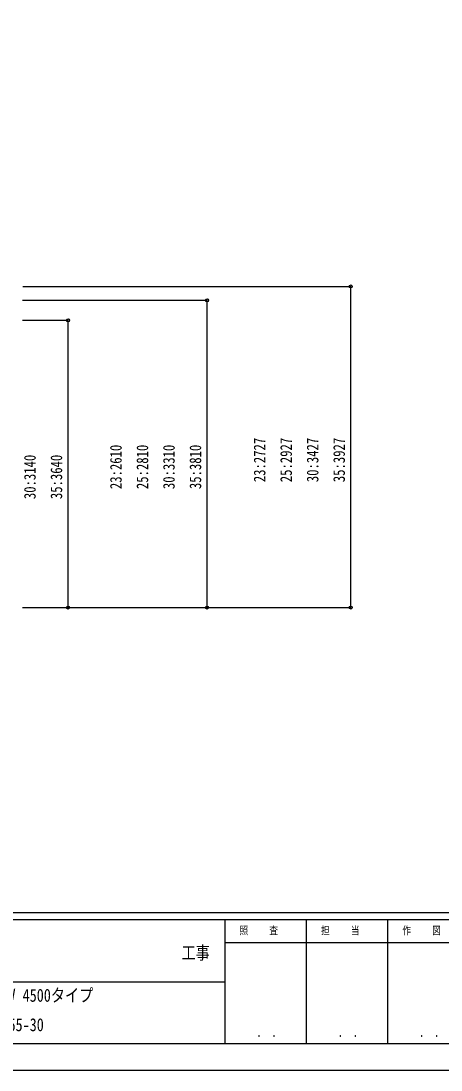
# Model space of a CAD drawing. Units: millimetres, scale not verified. Extents: x -12615 to 12615, y -8910 to 8910.
# Drawn here: x 2155 to 5720, y -8910 to 0 of the extents above; entities that cross this region are included whole.
import ezdxf
from ezdxf.enums import TextEntityAlignment as Align

# ---------------------------------------------------------------- set-up
doc = ezdxf.new("R2010")
doc.units = ezdxf.units.MM
doc.header["$LTSCALE"] = 40
for name, color, linetype in [('0-2_USER1', 3, 'Continuous'), ('0-6_YKK_D', 6, 'Continuous'), ('0-7_YKK_ZWAK', 7, 'Continuous')]:
    doc.layers.add(name, color=color, linetype=linetype)
doc.styles.add('ＭＳ ゴシック', font='')
doc.styles.get('ＭＳ ゴシック').set_extended_font_data('MS Gothic')

msp = doc.modelspace()

# ---------------------------------------------------------------- linework, layer by layer
at = {"layer": '0-6_YKK_D'}
for p, q in [((2171.57, -2254.77), (4954.96, -2254.77)), ((4953.96, -4982.18), (4953.96, -2254.77)), ((2167.81, -2372.18), (3734.96, -2372.18)), ((3733.96, -4982.18), (3733.96, -2372.18)), ((2167.81, -2542.18), (2554.96, -2542.18)), ((2553.96, -4982.18), (2553.96, -2542.18)), ((2167.81, -4982.18), (2554.96, -4982.18)), ((2167.81, -4982.18), (4954.96, -4982.18)), ((2168.81, -4982.18), (3734.96, -4982.18))]:
    msp.add_line(p, q, dxfattribs=at)
for centre in [(4953.96, -2254.77), (3733.96, -2372.18), (2553.96, -2542.18), (2553.96, -4982.18), (3733.96, -4982.18), (4953.96, -4982.18)]:
    msp.add_circle(centre, 12.75, dxfattribs=at)
at = {"layer": '0-7_YKK_ZWAK'}
for p, q in [((11685.06, -7575), (-11714.94, -7575)), ((3885.06, -7635), (-14.94, -7635)), ((4575.06, -7635), (4575.06, -8685)), ((5265.06, -7635), (5265.06, -8685)), ((5955.06, -7830), (3885.06, -7830)), ((-14.94, -8160), (3885.06, -8160)), ((-14.94, -8685), (3885.06, -8685)), ((3885.06, -8685), (5955.06, -8685))]:
    msp.add_line(p, q, dxfattribs=at)
msp.add_lwpolyline([(-12615, -8910), (12615, -8910), (12615, 8910), (-12615, 8910)], close=True, dxfattribs=at)
msp.add_lwpolyline([(5955.06, -7635), (3885.06, -7635), (3885.06, -8685)], dxfattribs=at)

# ---------------------------------------------------------------- texts
at = {"layer": '0-2_USER1', "style": 'ＭＳ ゴシック', "width": 0.8}
for s, p in [('カーポート ジーポートPro PV 4500タイプ\u3000', (489.47, -8363.23)), ('1台用 単体 柱8本仕様 姿図 55-30', (489.47, -8613.23))]:
    msp.add_text(s, height=110, dxfattribs=at).set_placement(p, align=Align.BOTTOM_LEFT)
at = {"layer": '0-6_YKK_D', "style": 'ＭＳ ゴシック', "width": 0.8}
for s, p in [('23:2727', (4258.96, -3917.28)), ('25:2927', (4483.96, -3917.28)), ('30:3427', (4708.96, -3917.28)), ('35:3927', (4933.96, -3917.28)), ('23:2610', (3038.96, -3975.98)), ('25:2810', (3263.96, -3975.98)), ('30:3310', (3488.96, -3975.98)), ('35:3810', (3713.96, -3975.98)), ('30:3140', (2308.96, -4060.98)), ('35:3640', (2533.96, -4060.98))]:
    msp.add_text(s, height=98.97, rotation=90, dxfattribs=at).set_placement(p, align=Align.BOTTOM_LEFT)
at = {"layer": '0-7_YKK_ZWAK', "style": 'ＭＳ ゴシック', "width": 0.8}
for s, height, p in [('照     査', 65.98, (4009.26, -7777.5)), ('担     当', 65.98, (4701.66, -7777.5)), ('作     図', 65.98, (5391.66, -7777.5)), ('工事', 110, (3517, -8002.39)), ('． ．', 77.75, (4155, -8653.06)), ('． ．', 77.75, (4845, -8653.06)), ('． ．', 77.75, (5535, -8653.06))]:
    msp.add_text(s, height=height, dxfattribs=at).set_placement(p, align=Align.BOTTOM_LEFT)

doc.saveas('drawing.dxf')
